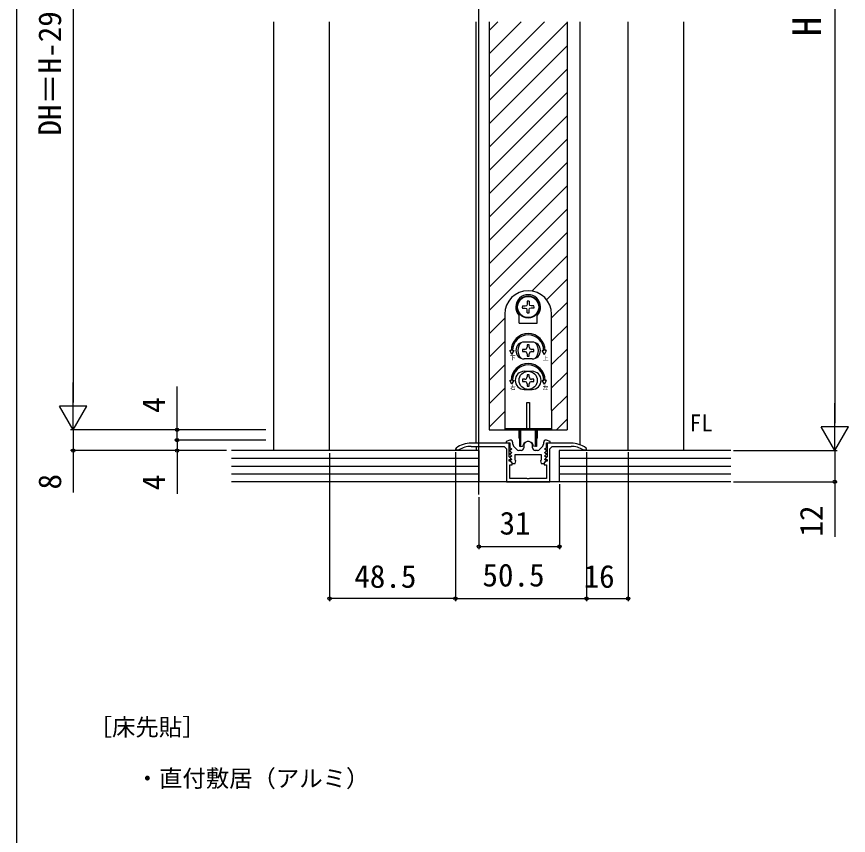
# Model space of a CAD drawing. Units: millimetres, scale not verified. Extents: x -525 to 525, y -783 to 779.
# Drawn here: x -525 to -204.7, y 10.7 to 326 of the extents above; entities that cross this region are included whole.
import ezdxf
from ezdxf.enums import TextEntityAlignment as Align

# ---------------------------------------------------------------- set-up
doc = ezdxf.new("R2010")
doc.units = ezdxf.units.MM
doc.header["$LTSCALE"] = 4
for name, color, linetype in [('0-2_USER1', 3, 'Continuous'), ('0-3_YKK_11', 7, 'Continuous'), ('0-5_YKK_12', 2, 'Continuous'), ('0-6_YKK_13', 4, 'Continuous'), ('0-8_YKK_D', 6, 'Continuous'), ('0-9_YKK_ZWAK', 7, 'Continuous'), ('0-A_YSS_K', 3, 'Continuous')]:
    doc.layers.add(name, color=color, linetype=linetype)
doc.styles.add('ＭＳ ゴシック', font='')
doc.styles.get('ＭＳ ゴシック').set_extended_font_data('MS Gothic')

msp = doc.modelspace()

# ---------------------------------------------------------------- linework, layer by layer
at = {"layer": '0-3_YKK_11'}
for p, q in [((-333.9, 161.295), (-333.9, 161.912)), ((-332.398, 159.243), (-333.643, 160.626)), ((-329.7, 160.712), (-329.7, 159.912)), ((-326.3, 159.912), (-326.3, 160.712)), ((-322.357, 160.626), (-323.602, 159.243)), ((-322.1, 161.912), (-322.1, 161.295)), ((-330.7, 158.912), (-331.655, 158.912)), ((-324.345, 158.912), (-325.3, 158.912))]:
    msp.add_line(p, q, dxfattribs=at)
for points in [[(-311.5, 161.712), (-320.7, 161.712), (-320.7, 156.512), (-321.334, 155.877), (-321.183, 155.512), (-320.7, 155.512), (-320.7, 154.812), (-321.1, 154.812), (-321.8, 154.112), (-321.8, 153.412), (-320.9, 153.412), (-320.9, 148.112), (-327.542, 148.112), (-327.725, 147.992), (-328.275, 147.992), (-328.458, 148.112), (-335.1, 148.112), (-335.1, 153.412), (-334.2, 153.412), (-334.2, 154.112), (-334.9, 154.812), (-335.3, 154.812), (-335.3, 155.512), (-334.817, 155.512), (-334.666, 155.877), (-335.3, 156.512), (-335.3, 161.712), (-350, 161.712)], [(-350, 160.512), (-337.3, 160.512), (-336.3, 159.512), (-336.3, 146.912)], [(-334.9, 162.912), (-335, 162.912), (-336.533, 162.42), (-336.453, 161.912), (-335, 161.912), (-335, 160.111), (-334.389, 159.499), (-334.549, 159.112), (-334.912, 159.112), (-335.026, 158.837), (-334.389, 158.199), (-334.549, 157.812), (-334.912, 157.812), (-335.026, 157.537), (-334.389, 156.899), (-334.549, 156.512), (-334.912, 156.512), (-335.026, 156.237), (-334.389, 155.599), (-334.549, 155.212), (-334.912, 155.212), (-335.026, 154.937), (-334, 153.912), (-333, 153.912), (-332.812, 154.875), (-333, 155.153), (-333, 157.412)], [(-336.3, 146.912), (-319.7, 146.912), (-319.7, 159.512), (-318.7, 160.512), (-311.5, 160.512)], [(-333, 157.412), (-323, 157.412), (-323, 155.153), (-323.187, 154.875), (-323, 153.912), (-322, 153.912), (-320.974, 154.937), (-321.088, 155.212), (-321.451, 155.212), (-321.611, 155.599), (-320.974, 156.237), (-321.088, 156.512), (-321.451, 156.512), (-321.611, 156.899), (-320.974, 157.537), (-321.088, 157.812), (-321.451, 157.812), (-321.611, 158.199), (-320.974, 158.837), (-321.088, 159.112), (-321.451, 159.112), (-321.611, 159.499), (-321, 160.111), (-321, 161.912), (-319.547, 161.912), (-319.467, 162.42), (-321, 162.912), (-321.1, 162.912)], [(-355.789, 159.865), (-356, 159.458), (-356, 159.112), (-354.85, 159.112), (-354.69, 159.158)], [(-306.81, 159.158), (-306.65, 159.112), (-305.5, 159.112), (-305.5, 159.458), (-305.711, 159.865)]]:
    msp.add_lwpolyline(points, dxfattribs=at)
for centre, radius, start, end in [((-350, 151.712), 10, 90, 125.37654), ((-350, 151.712), 8.8, 89.99999, 122.20423), ((-334.9, 161.912), 1, 0.00001, 89.99999), ((-332.9, 161.295), 1, 180.00001, 221.98721), ((-328, 160.712), 1.7, 359.99999, 180.00001), ((-323.1, 161.295), 1, 318.01279, 359.99999), ((-321.1, 161.912), 1, 90.00001, 179.99999), ((-311.5, 151.712), 10, 54.62346, 90), ((-311.5, 151.712), 8.8, 57.79577, 90.00001), ((-331.655, 159.912), 1, 221.98723, 270.00001), ((-330.7, 159.912), 1, 270.00001, 359.99999), ((-325.3, 159.912), 1, 180.00001, 269.99999), ((-324.345, 159.912), 1, 269.99999, 318.01277)]:
    msp.add_arc(centre, radius, start, end, dxfattribs=at)
at = {"layer": '0-5_YKK_12'}
for p, q in [((-347, 141.912), (-347, 539.412)), ((-425.999, 158.912), (-425.999, 323.912)), ((-404.5, 158.912), (-404.5, 323.912)), ((-348, 161.712), (-348, 323.912)), ((-343, 323.912), (-343, 166.915)), ((-343, 320.627), (-339.715, 323.912)), ((-343, 311.647), (-330.735, 323.912)), ((-343, 302.666), (-321.755, 323.912)), ((-343, 293.686), (-313, 323.686)), ((-313, 323.912), (-313, 166.915)), ((-308, 161.073), (-308, 323.912)), ((-289.5, 158.912), (-289.5, 323.912)), ((-268.001, 158.912), (-268.001, 323.912)), ((-343, 284.706), (-313, 314.706)), ((-343, 275.726), (-313, 305.726)), ((-343, 266.745), (-313, 296.745)), ((-343, 257.765), (-313, 287.765)), ((-343, 248.785), (-313, 278.785)), ((-343, 239.805), (-313, 269.805)), ((-343, 230.824), (-313, 260.824)), ((-343, 221.844), (-313, 251.844)), ((-343, 212.864), (-313, 242.864)), ((-326.579, 220.304), (-313, 233.884)), ((-320.917, 216.987), (-313, 224.903)), ((-318.984, 209.939), (-313, 215.923)), ((-343, 203.884), (-336.984, 209.899)), ((-318.984, 200.959), (-313, 206.943)), ((-343, 194.903), (-336.984, 200.919)), ((-318.984, 191.978), (-313, 197.963)), ((-343, 185.923), (-336.984, 191.939)), ((-318.984, 182.998), (-313, 188.982)), ((-343, 176.943), (-336.984, 182.959)), ((-318.984, 174.018), (-313, 180.002)), ((-343, 167.963), (-336.984, 173.978)), ((-317.107, 166.915), (-313, 171.022)), ((-343, 166.915), (-313, 166.915)), ((-348.016, 160.512), (-348.016, 158.912))]:
    msp.add_line(p, q, dxfattribs=at)
at = {"layer": '0-6_YKK_13'}
for p, q in [((-328.419, 215.289), (-328.568, 214.733)), ((-328.4, 216.379), (-328.419, 215.289)), ((-327.6, 216.379), (-327.581, 215.289)), ((-327.581, 215.289), (-327.432, 214.733)), ((-326.876, 214.584), (-327.432, 214.733)), ((-337, 211.415), (-337, 174.415)), ((-326.876, 213.746), (-327.432, 213.597)), ((-325.786, 214.565), (-326.876, 214.584)), ((-325.786, 213.765), (-326.876, 213.746)), ((-319, 174.415), (-319, 211.415)), ((-331.5, 207.965), (-331.5, 210.953)), ((-324.5, 207.965), (-324.5, 210.953)), ((-331.5, 207.965), (-324.5, 207.965)), ((-326.5, 200.665), (-329.5, 200.665)), ((-328.44, 199.615), (-328.44, 198.735)), ((-327.56, 199.615), (-328.44, 199.615)), ((-327.56, 198.735), (-327.56, 199.615)), ((-335.116, 197.415), (-334.5, 197.415)), ((-334.25, 195.915), (-335.116, 197.415)), ((-334.25, 195.915), (-333.384, 197.415)), ((-334, 197.415), (-333.384, 197.415)), ((-329.32, 197.855), (-330.2, 197.855)), ((-330.2, 197.855), (-330.2, 196.975)), ((-330.2, 196.975), (-329.32, 196.975)), ((-328.44, 196.095), (-328.44, 195.215)), ((-327.56, 195.215), (-327.56, 196.095)), ((-325.8, 197.855), (-326.68, 197.855)), ((-326.68, 196.975), (-325.8, 196.975)), ((-325.8, 196.975), (-325.8, 197.855)), ((-322, 197.415), (-322.616, 197.415)), ((-321.75, 195.915), (-322.616, 197.415)), ((-326.5, 194.165), (-329.5, 194.165)), ((-328.44, 195.215), (-327.56, 195.215)), ((-329.5, 189.415), (-326.5, 189.415)), ((-335.116, 185.915), (-334.5, 185.915)), ((-334.25, 184.415), (-335.116, 185.915)), ((-334.25, 184.415), (-333.384, 185.915)), ((-334, 185.915), (-333.384, 185.915)), ((-329.32, 186.355), (-330.2, 186.355)), ((-330.2, 186.355), (-330.2, 185.475)), ((-328.44, 188.115), (-328.44, 187.235)), ((-327.56, 188.115), (-328.44, 188.115)), ((-327.56, 187.235), (-327.56, 188.115)), ((-325.8, 186.355), (-326.68, 186.355)), ((-325.8, 185.475), (-325.8, 186.355)), ((-321.75, 184.415), (-322.616, 185.915)), ((-322, 185.915), (-322.616, 185.915)), ((-321.75, 184.415), (-320.884, 185.915)), ((-320.884, 185.915), (-321.5, 185.915)), ((-330.2, 185.475), (-329.32, 185.475)), ((-328.44, 184.595), (-328.44, 183.715)), ((-328.44, 183.715), (-327.56, 183.715)), ((-327.56, 183.715), (-327.56, 184.595)), ((-326.68, 185.475), (-325.8, 185.475)), ((-329.5, 182.415), (-326.5, 182.415)), ((-328.5, 177.415), (-327.5, 177.415)), ((-328.5, 167.215), (-328.5, 177.415)), ((-327.5, 177.415), (-327.5, 167.215)), ((-337, 174.415), (-337, 166.915)), ((-337, 167.415), (-319, 167.415)), ((-331.5, 163.667), (-331.5, 166.915)), ((-331.25, 160.415), (-331.25, 166.915)), ((-330.85, 160.415), (-330.85, 166.915)), ((-327.5, 167.215), (-328.5, 167.215)), ((-325.15, 160.415), (-325.15, 166.915)), ((-324.5, 166.915), (-324.5, 163.667)), ((-331.252, 163.371), (-331.25, 163.371)), ((-331.25, 163.415), (-331.25, 160.415)), ((-324.75, 160.415), (-324.75, 163.415)), ((-324.75, 163.371), (-324.748, 163.371)), ((-330.85, 160.415), (-331.25, 160.415)), ((-330.85, 160.415), (-330.23, 160.64)), ((-325.15, 160.415), (-325.77, 160.64))]:
    msp.add_line(p, q, dxfattribs=at)
for points in [[(-330.214, 214.565), (-329.124, 214.584), (-328.568, 214.733)], [(-330.214, 213.765), (-329.124, 213.746), (-328.568, 213.597)], [(-328.4, 211.951), (-328.419, 213.04), (-328.568, 213.597)], [(-327.6, 211.951), (-327.581, 213.04), (-327.432, 213.597)], [(-321.75, 195.915), (-320.884, 197.415), (-321.5, 197.415)], [(-319, 174.415), (-319, 166.915), (-337, 166.915)], [(-324.75, 166.915), (-324.75, 160.415), (-325.15, 160.415)]]:
    msp.add_lwpolyline(points, dxfattribs=at)
for centre, radius in [((-328, 214.165), 4.25), ((-328, 214.165), 4.1), ((-328, 185.915), 3.5)]:
    msp.add_circle(centre, radius, dxfattribs=at)
for centre, radius, start, end in [((-328, 211.415), 9, 0, 180), ((-328, 214.165), 4.75, 317.4631, 222.5369), ((-328, 214.165), 2.25, 79.75965, 100.24035), ((-328, 214.165), 2.25, 169.75965, 190.24035), ((-328, 214.165), 2.25, 259.75965, 280.24035), ((-328, 214.165), 2.25, 349.75965, 10.24035), ((-328, 197.415), 6.5, 0, 180), ((-328, 197.415), 6, 0, 180), ((-329.5, 197.415), 3.25, 90, 270), ((-328, 197.415), 4, 129.83844, 230.16156), ((-329.32, 198.735), 0.88, 270, 0), ((-326.68, 198.735), 0.88, 180, 270), ((-326.5, 197.415), 3.25, 270, 90), ((-328, 197.415), 4, 309.83844, 50.16156), ((-329.32, 196.095), 0.88, 0, 90), ((-326.68, 196.095), 0.88, 90, 180), ((-328, 185.915), 6.5, 0, 180), ((-328, 185.915), 6, 0, 180), ((-329.5, 185.915), 3.5, 90, 270), ((-326.5, 185.915), 3.5, 270, 90), ((-329.32, 187.235), 0.88, 270, 0), ((-326.68, 187.235), 0.88, 180, 270), ((-329.32, 184.595), 0.88, 0, 90), ((-326.68, 184.595), 0.88, 90, 180), ((-331.2, 163.667), 0.3, 180, 260), ((-324.8, 163.667), 0.3, 280, 0), ((-330.401, 161.11), 0.5, 290, 343.84988), ((-328, 160.415), 2, 16.15012, 163.84988), ((-325.599, 161.11), 0.5, 196.15012, 250)]:
    msp.add_arc(centre, radius, start, end, dxfattribs=at)
at = {"layer": '0-8_YKK_D'}
for p, q in [((-209.935, 481.412), (-209.935, 169.412)), ((-503.212, 460.412), (-503.212, 177.415)), ((-503.212, 166.915), (-503.212, 185.101)), ((-209.935, 158.912), (-209.935, 177.098)), ((-503.212, 166.915), (-508.462, 176.008)), ((-497.962, 176.008), (-508.462, 176.008)), ((-503.212, 166.915), (-497.962, 176.008)), ((-431.999, 166.915), (-504.212, 166.915)), ((-430.999, 166.915), (-504.212, 166.915)), ((-428.999, 166.915), (-464.212, 166.915)), ((-209.935, 158.912), (-215.185, 168.005)), ((-204.685, 168.005), (-215.185, 168.005)), ((-209.935, 158.912), (-204.685, 168.005)), ((-463.212, 162.912), (-463.212, 165.462)), ((-428.999, 162.912), (-464.212, 162.912)), ((-428.999, 162.912), (-464.212, 162.912)), ((-463.212, 162.912), (-463.212, 158.912)), ((-444.212, 158.912), (-504.212, 158.912)), ((-444.212, 158.912), (-464.212, 158.912)), ((-463.212, 158.912), (-463.212, 142.243)), ((-404.5, 157.912), (-404.5, 100.912)), ((-356, 158.312), (-356, 100.912)), ((-356, 158.312), (-356, 100.912)), ((-305.5, 158.312), (-305.5, 100.912)), ((-305.5, 158.312), (-305.5, 100.912)), ((-289.5, 158.312), (-289.5, 100.912)), ((-248.935, 158.912), (-208.935, 158.912)), ((-248.935, 158.912), (-208.935, 158.912)), ((-315.984, 145.912), (-315.984, 120.912)), ((-248.935, 146.912), (-208.935, 146.912)), ((-346.984, 140.912), (-346.984, 120.912)), ((-346.984, 121.912), (-315.984, 121.912)), ((-356, 101.912), (-404.5, 101.912)), ((-356, 101.912), (-305.5, 101.912)), ((-305.5, 101.912), (-289.5, 101.912))]:
    msp.add_line(p, q, dxfattribs=at)
for points in [[(-463.212, 162.912), (-463.212, 166.915), (-463.212, 183.583)], [(-503.212, 166.915), (-503.212, 158.912), (-503.212, 142.721)], [(-209.935, 158.912), (-209.935, 146.912), (-209.935, 125.634)]]:
    msp.add_lwpolyline(points, dxfattribs=at)
for centre in [(-463.212, 166.915), (-463.212, 162.912), (-463.212, 162.912), (-503.212, 158.912), (-463.212, 158.912), (-209.935, 146.912), (-346.984, 121.912), (-315.984, 121.912), (-404.5, 101.912), (-356, 101.912), (-356, 101.912), (-305.5, 101.912), (-305.5, 101.912), (-289.5, 101.912)]:
    msp.add_circle(centre, 0.637, dxfattribs=at)
at = {"layer": '0-9_YKK_ZWAK'}
msp.add_line((-525, 746.7), (-525, -783.3), dxfattribs=at)
at = {"layer": '0-A_YSS_K'}
for p, q in [((-347.016, 158.912), (-442.197, 158.912)), ((-347.016, 158.912), (-347.016, 146.912)), ((-249.935, 158.912), (-316.016, 158.912)), ((-316.016, 158.912), (-316.016, 146.912)), ((-442.197, 155.912), (-347.016, 155.912)), ((-316.016, 155.912), (-249.935, 155.912)), ((-442.197, 152.912), (-347.016, 152.912)), ((-316.016, 152.912), (-249.935, 152.912)), ((-442.197, 149.912), (-347.016, 149.912)), ((-316.016, 149.912), (-249.935, 149.912)), ((-249.935, 146.912), (-442.197, 146.912))]:
    msp.add_line(p, q, dxfattribs=at)

# ---------------------------------------------------------------- texts
at = {"layer": '0-2_USER1', "style": 'ＭＳ ゴシック'}
for s, p in [('FL', (-265.827, 164.258)), ('［床先貼］', (-497.25, 47.132)), ('・直付敷居（アルミ）', (-479.148, 27.388))]:
    msp.add_text(s, height=6.598, dxfattribs=at).set_placement(p, align=Align.BOTTOM_LEFT)
at = {"layer": '0-6_YKK_13', "style": 'ＭＳ ゴシック'}
for s, p in [('下', (-335.029, 193.371)), ('上', (-322.355, 193.202)), ('右', (-334.921, 181.847)), ('左', (-322.379, 181.811))]:
    msp.add_text(s, height=1.558, dxfattribs=at).set_placement(p, align=Align.BOTTOM_LEFT)
at = {"layer": '0-8_YKK_D', "style": 'ＭＳ ゴシック'}
for s, height, p in [('DH＝H-29', 8.798, (-505.212, 280.152)), ('H', 11, (-211.935, 318.423)), ('4', 8.798, (-465.212, 173.401)), ('8', 8.798, (-505.212, 143.902)), ('4', 8.798, (-465.212, 143.63)), ('12', 8.798, (-211.935, 125.793))]:
    msp.add_text(s, height=height, rotation=90, dxfattribs=at).set_placement(p, align=Align.BOTTOM_LEFT)
for s, p in [('31', (-339.018, 123.912)), ('48.5', (-394.977, 103.412)), ('50.5', (-345.614, 103.912)), ('16', (-306.67, 103.412))]:
    msp.add_text(s, height=8.798, dxfattribs=at).set_placement(p, align=Align.BOTTOM_LEFT)

doc.saveas('drawing.dxf')
